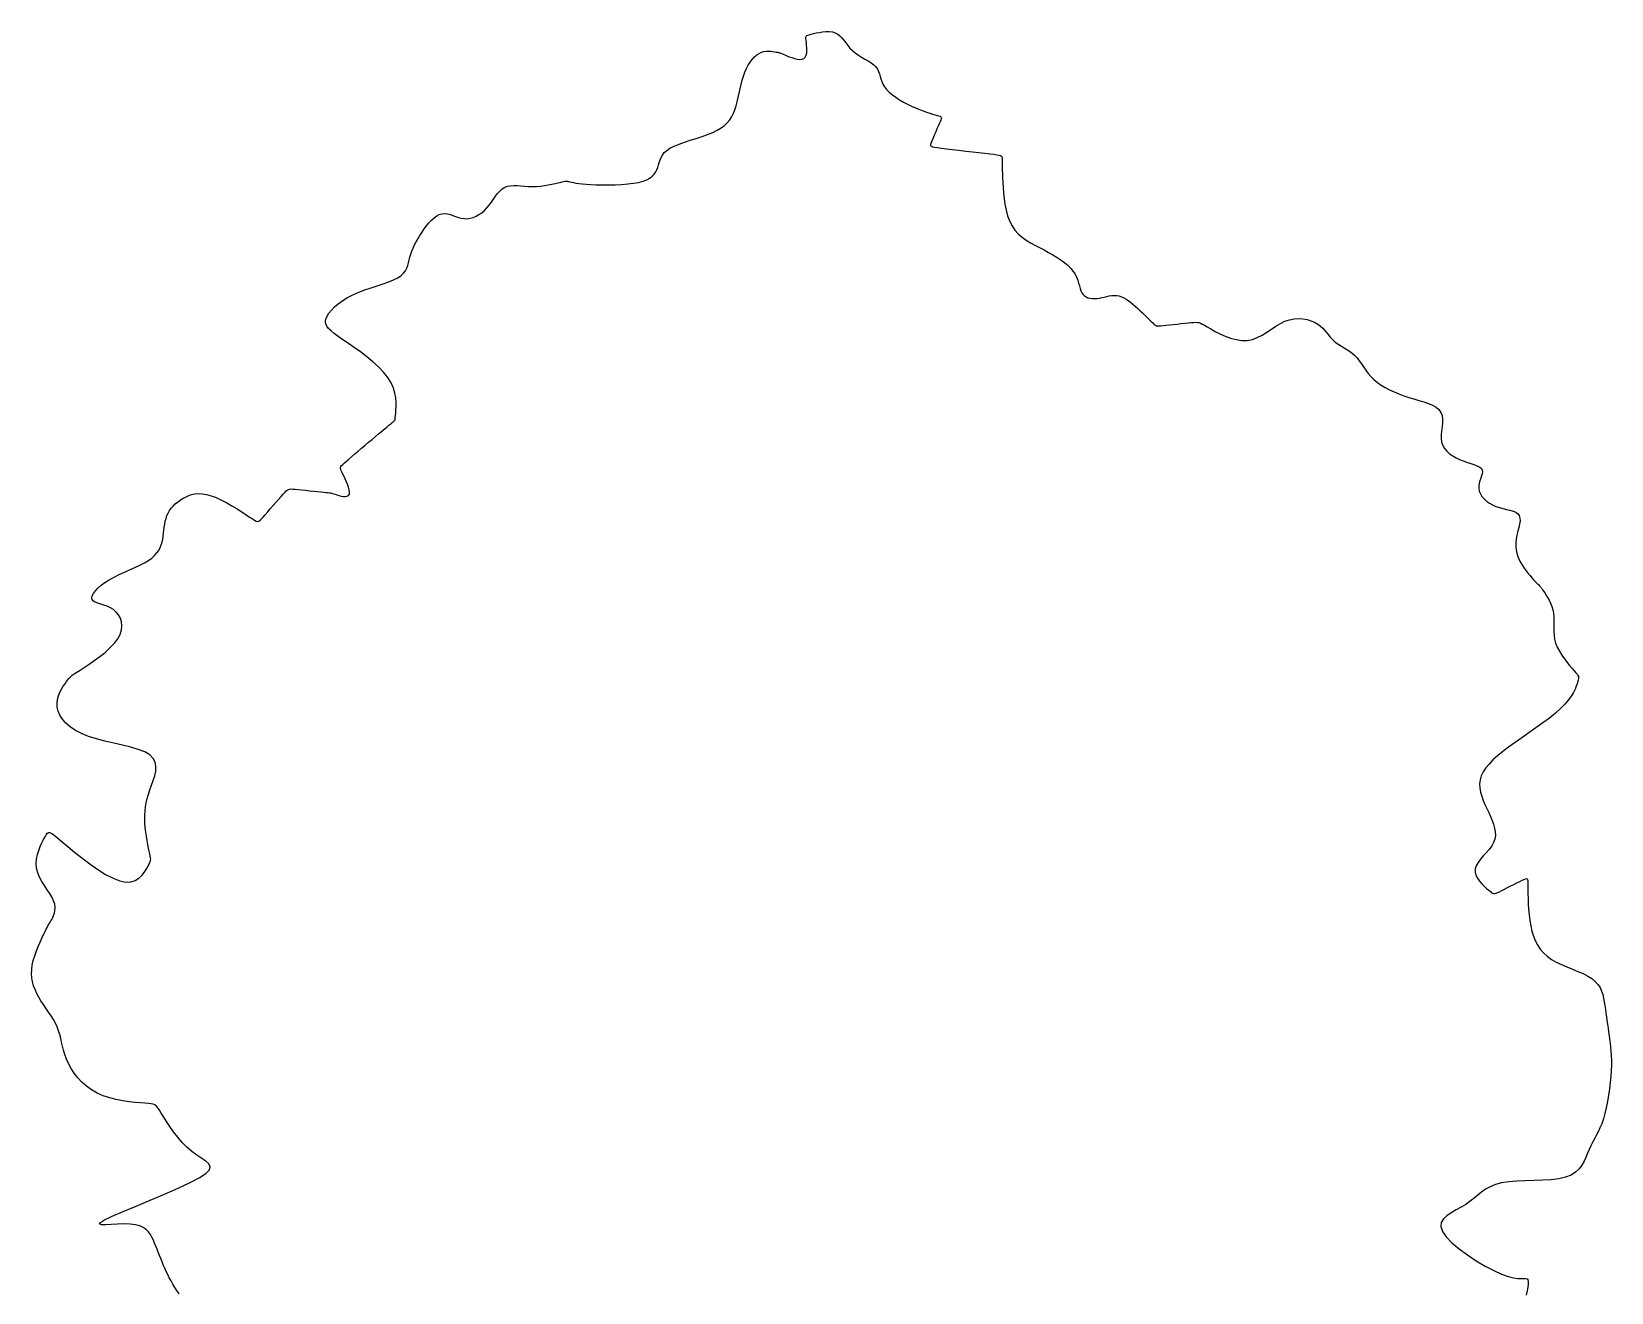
# Model space of a CAD drawing. Header units: millimetres. Extents: x 87938 to 265635, y 330093 to 434310.
# Drawn here: x 129743 to 134741, y 418078 to 422066 of the extents above; entities that cross this region are included whole.
import ezdxf

# ---------------------------------------------------------------- set-up
doc = ezdxf.new("R2010")
doc.units = ezdxf.units.MM

# ---------------------------------------------------------------- blocks, each defined once
blk = doc.blocks.new('A$C1E8B31EC')
for p, q in [((2448.9, 7958.9), (2449.2, 7961.9)), ((2449.2, 7955), (2448.9, 7958.9)), ((2449.2, 7961.9), (2450.2, 7964.1)), ((2449.9, 7949.7), (2449.2, 7955)), ((2450.8, 7943.2), (2449.9, 7949.7)), ((2450.2, 7964.1), (2452.2, 7965.8)), ((2452.2, 7965.8), (2455.3, 7967.2)), ((2455.3, 7967.2), (2459.7, 7968.5)), ((2459.7, 7968.5), (2465.7, 7970)), ((2465.7, 7970), (2473.2, 7971.9)), ((2473.2, 7971.9), (2482.1, 7973.9)), ((2482.1, 7973.9), (2491.9, 7975.8)), ((2491.9, 7975.8), (2502.3, 7977.3)), ((2502.3, 7977.3), (2512.9, 7978.2)), ((2512.9, 7978.2), (2523.4, 7978.3)), ((2523.4, 7978.3), (2533.3, 7977.1)), ((2533.3, 7977.1), (2542.3, 7974.5)), ((2542.3, 7974.5), (2550.2, 7970.3)), ((2550.2, 7970.3), (2557.1, 7964.8)), ((2557.1, 7964.8), (2563.4, 7958.1)), ((2563.4, 7958.1), (2569.4, 7950.6)), ((2569.4, 7950.6), (2575.3, 7942.6)), ((2279.5, 7890.4), (2286.4, 7897.9)), ((2286.4, 7897.9), (2293.7, 7904.3)), ((2293.7, 7904.3), (2301.2, 7909.2)), ((2301.2, 7909.2), (2308.8, 7912.7)), ((2308.8, 7912.7), (2316.6, 7915)), ((2316.6, 7915), (2324.2, 7916.2)), ((2324.2, 7916.2), (2331.6, 7916.5)), ((2331.6, 7916.5), (2338.5, 7916.2)), ((2338.5, 7916.2), (2344.9, 7915.5)), ((2344.9, 7915.5), (2350.5, 7914.6)), ((2350.5, 7914.6), (2355.3, 7913.7)), ((2355.3, 7913.7), (2359, 7913)), ((2359, 7913), (2362, 7912.3)), ((2362, 7912.3), (2364.6, 7911.7)), ((2364.6, 7911.7), (2367.1, 7910.9)), ((2367.1, 7910.9), (2369.8, 7909.9)), ((2369.8, 7909.9), (2373, 7908.6)), ((2373, 7908.6), (2377.1, 7906.9)), ((2377.1, 7906.9), (2382.3, 7904.7)), ((2382.3, 7904.7), (2388.9, 7901.9)), ((2388.9, 7901.9), (2396.6, 7898.8)), ((2396.6, 7898.8), (2404.9, 7895.8)), ((2404.9, 7895.8), (2413.6, 7893.2)), ((2443.2, 7893.4), (2447.4, 7897.8)), ((2447.4, 7897.8), (2450.2, 7903.8)), ((2450.2, 7903.8), (2451.8, 7911.1)), ((2451.7, 7935.6), (2450.8, 7943.2)), ((2452.3, 7927.4), (2451.7, 7935.6)), ((2451.8, 7911.1), (2452.4, 7919.1)), ((2452.4, 7919.1), (2452.3, 7927.4)), ((2575.3, 7942.6), (2581.6, 7934.3)), ((2581.6, 7934.3), (2588.5, 7926.1)), ((2588.5, 7926.1), (2596.4, 7918.2)), ((2596.4, 7918.2), (2605.4, 7910.9)), ((2605.4, 7910.9), (2615.3, 7904.1)), ((2615.3, 7904.1), (2625.7, 7897.7)), ((2625.7, 7897.7), (2636.1, 7891.5)), ((2251.6, 7837.1), (2256.1, 7849.5)), ((2256.1, 7849.5), (2261.2, 7861.1)), ((2261.2, 7861.1), (2266.9, 7871.8)), ((2266.9, 7871.8), (2273, 7881.6)), ((2273, 7881.6), (2279.5, 7890.4)), ((2413.6, 7893.2), (2422.1, 7891.3)), ((2422.1, 7891.3), (2430.2, 7890.4)), ((2430.2, 7890.4), (2437.3, 7891.1)), ((2437.3, 7891.1), (2443.2, 7893.4)), ((2636.1, 7891.5), (2646.3, 7885.4)), ((2646.3, 7885.4), (2655.7, 7879.3)), ((2655.7, 7879.3), (2664, 7873)), ((2664, 7873), (2670.8, 7866.4)), ((2670.8, 7866.4), (2675.8, 7859.5)), ((2675.8, 7859.5), (2679.5, 7852.1)), ((2679.5, 7852.1), (2682.1, 7844.5)), ((2238.1, 7783.4), (2241, 7797.1)), ((2241, 7797.1), (2244.2, 7810.8)), ((2244.2, 7810.8), (2247.6, 7824.2)), ((2247.6, 7824.2), (2251.6, 7837.1)), ((2682.1, 7844.5), (2684.3, 7836.6)), ((2684.3, 7836.6), (2686.5, 7828.4)), ((2686.5, 7828.4), (2689.2, 7820.2)), ((2689.2, 7820.2), (2692.8, 7811.8)), ((2692.8, 7811.8), (2697.8, 7803.3)), ((2697.8, 7803.3), (2704.7, 7794.9)), ((2228.5, 7743.5), (2231.9, 7756.4)), ((2231.9, 7756.4), (2235.1, 7769.7)), ((2235.1, 7769.7), (2238.1, 7783.4)), ((2704.7, 7794.9), (2713.1, 7786.6)), ((2713.1, 7786.6), (2723, 7778.4)), ((2723, 7778.4), (2733.9, 7770.4)), ((2733.9, 7770.4), (2745.7, 7762.8)), ((2745.7, 7762.8), (2758.1, 7755.5)), ((2758.1, 7755.5), (2770.7, 7748.7)), ((2770.7, 7748.7), (2783.5, 7742.5)), ((2200.6, 7690.2), (2208.2, 7699.4)), ((2208.2, 7699.4), (2214.6, 7709.2)), ((2214.6, 7709.2), (2220, 7719.9)), ((2220, 7719.9), (2224.5, 7731.3)), ((2224.5, 7731.3), (2228.5, 7743.5)), ((2783.5, 7742.5), (2796, 7736.9)), ((2796, 7736.9), (2808.2, 7731.9)), ((2808.2, 7731.9), (2819.9, 7727.5)), ((2819.9, 7727.5), (2830.8, 7723.7)), ((2830.8, 7723.7), (2840.9, 7720.3)), ((2840.9, 7720.3), (2850, 7717.5)), ((2850, 7717.5), (2858, 7715.2)), ((2858, 7715.2), (2864.6, 7713.3)), ((2864.6, 7713.3), (2869.8, 7711.7)), ((2869.8, 7711.7), (2873.6, 7710.4)), ((2873.6, 7710.4), (2876.2, 7709)), ((2875.8, 7698.2), (2873.6, 7693)), ((2877.3, 7702.2), (2875.8, 7698.2)), ((2876.2, 7709), (2877.6, 7707.3)), ((2877.9, 7705.1), (2877.3, 7702.2)), ((2877.6, 7707.3), (2877.9, 7705.1)), ((2102.4, 7640.4), (2120.8, 7646.4)), ((2120.8, 7646.4), (2138.5, 7652.6)), ((2138.5, 7652.6), (2154.7, 7659.2)), ((2154.7, 7659.2), (2168.8, 7666.2)), ((2168.8, 7666.2), (2181.1, 7673.6)), ((2181.1, 7673.6), (2191.6, 7681.6)), ((2191.6, 7681.6), (2200.6, 7690.2)), ((2856.3, 7652.6), (2852.7, 7644.2)), ((2860.1, 7661.4), (2856.3, 7652.6)), ((2863.9, 7670.3), (2860.1, 7661.4)), ((2867.5, 7678.7), (2863.9, 7670.3)), ((2870.8, 7686.4), (2867.5, 7678.7)), ((2873.6, 7693), (2870.8, 7686.4)), ((2001.1, 7595.4), (2009, 7602.7)), ((2009, 7602.7), (2019.4, 7609.6)), ((2019.4, 7609.6), (2032.6, 7616.2)), ((2032.6, 7616.2), (2048.2, 7622.5)), ((2048.2, 7622.5), (2065.4, 7628.5)), ((2065.4, 7628.5), (2083.7, 7634.4)), ((2083.7, 7634.4), (2102.4, 7640.4)), ((2844.4, 7624.7), (2843.3, 7620.7)), ((2843.3, 7620.7), (2843.5, 7617.8)), ((2843.5, 7617.8), (2845.5, 7615.6)), ((2846.6, 7629.9), (2844.4, 7624.7)), ((2845.5, 7615.6), (2849.5, 7613.9)), ((2849.4, 7636.5), (2846.6, 7629.9)), ((2852.7, 7644.2), (2849.4, 7636.5)), ((2849.5, 7613.9), (2856.1, 7612.5)), ((2856.1, 7612.5), (2865.5, 7611.2)), ((2865.5, 7611.2), (2878.1, 7609.6)), ((2878.1, 7609.6), (2894.2, 7607.8)), ((2894.2, 7607.8), (2912.9, 7605.6)), ((2912.9, 7605.6), (2933.4, 7603.2)), ((2933.4, 7603.2), (2954.8, 7600.6)), ((2954.8, 7600.6), (2976.2, 7598.1)), ((2976.2, 7598.1), (2996.7, 7595.7)), ((1978.2, 7541.3), (1981.1, 7548.8)), ((1981.1, 7548.8), (1983.4, 7556.5)), ((1983.4, 7556.5), (1985.5, 7564.4)), ((1985.5, 7564.4), (1987.9, 7572.2)), ((1987.9, 7572.2), (1991, 7580.1)), ((1991, 7580.1), (1995.2, 7587.8)), ((1995.2, 7587.8), (2001.1, 7595.4)), ((2996.7, 7595.7), (3015.4, 7593.5)), ((3015.4, 7593.5), (3031.4, 7591.6)), ((3031.4, 7591.6), (3044.1, 7590.1)), ((3044.1, 7590.1), (3053.6, 7588.8)), ((3053.6, 7588.8), (3060.4, 7587.6)), ((3060.4, 7587.6), (3064.9, 7586.3)), ((3064.9, 7586.3), (3067.7, 7584.6)), ((3067.7, 7584.6), (3069.1, 7582.4)), ((3069.1, 7582.4), (3069.7, 7579.6)), ((3069.7, 7579.6), (3069.7, 7575.9)), ((3069.7, 7575.9), (3069.7, 7571.1)), ((3069.7, 7571.1), (3069.8, 7565.2)), ((3069.8, 7565.2), (3069.8, 7558.1)), ((3069.8, 7558.1), (3070, 7549.7)), ((3070, 7549.7), (3070.3, 7539.9)), ((1645.5, 7495.3), (1655.7, 7497.5)), ((1655.7, 7497.5), (1664.8, 7499.7)), ((1664.8, 7499.7), (1672.3, 7501.5)), ((1672.3, 7501.5), (1678.3, 7503)), ((1678.3, 7503), (1682.9, 7504.1)), ((1682.9, 7504.1), (1686.4, 7504.8)), ((1686.4, 7504.8), (1689.2, 7505.2)), ((1689.2, 7505.2), (1691.6, 7505.3)), ((1691.6, 7505.3), (1693.9, 7505)), ((1693.9, 7505), (1696.4, 7504.5)), ((1696.4, 7504.5), (1699.4, 7503.8)), ((1699.4, 7503.8), (1703.2, 7502.8)), ((1703.2, 7502.8), (1708.1, 7501.7)), ((1708.1, 7501.7), (1714.2, 7500.5)), ((1714.2, 7500.5), (1721.6, 7499.3)), ((1721.6, 7499.3), (1730.7, 7498)), ((1730.7, 7498), (1741.5, 7496.8)), ((1741.5, 7496.8), (1754.3, 7495.7)), ((1865.9, 7494.8), (1885.6, 7496.4)), ((1885.6, 7496.4), (1903.9, 7498.6)), ((1903.9, 7498.6), (1920.3, 7501.5)), ((1920.3, 7501.5), (1934.2, 7505.3)), ((1934.2, 7505.3), (1945.9, 7509.9)), ((1945.9, 7509.9), (1955.6, 7515.1)), ((1955.6, 7515.1), (1963.4, 7521)), ((1963.4, 7521), (1969.6, 7527.3)), ((1969.6, 7527.3), (1974.5, 7534.2)), ((1974.5, 7534.2), (1978.2, 7541.3)), ((3070.3, 7539.9), (3070.7, 7528.7)), ((3070.7, 7528.7), (3071.2, 7515.9)), ((3071.2, 7515.9), (3072, 7501.5)), ((3072, 7501.5), (3073, 7485.6)), ((1454.4, 7438.6), (1461, 7448)), ((1461, 7448), (1467.5, 7457.3)), ((1467.5, 7457.3), (1474.1, 7466.1)), ((1474.1, 7466.1), (1481.1, 7474)), ((1481.1, 7474), (1488.5, 7480.7)), ((1488.5, 7480.7), (1496.5, 7485.8)), ((1496.5, 7485.8), (1505.4, 7489.1)), ((1505.4, 7489.1), (1515, 7490.9)), ((1515, 7490.9), (1525.3, 7491.4)), ((1525.3, 7491.4), (1536.3, 7491.1)), ((1536.3, 7491.1), (1547.7, 7490.3)), ((1547.7, 7490.3), (1559.6, 7489.3)), ((1559.6, 7489.3), (1571.9, 7488.4)), ((1571.9, 7488.4), (1584.4, 7488)), ((1584.4, 7488), (1597.2, 7488.4)), ((1597.2, 7488.4), (1609.9, 7489.5)), ((1609.9, 7489.5), (1622.3, 7491.1)), ((1622.3, 7491.1), (1634.3, 7493.1)), ((1634.3, 7493.1), (1645.5, 7495.3)), ((1754.3, 7495.7), (1769.2, 7494.8)), ((1769.2, 7494.8), (1786.4, 7494)), ((1786.4, 7494), (1805.2, 7493.6)), ((1805.2, 7493.6), (1825.1, 7493.5)), ((1825.1, 7493.5), (1845.6, 7493.9)), ((1845.6, 7493.9), (1865.9, 7494.8)), ((3073, 7485.6), (3074.3, 7468.3)), ((3074.3, 7468.3), (3076.3, 7450.3)), ((3076.3, 7450.3), (3079, 7432)), ((1281.4, 7395.2), (1289.7, 7399.7)), ((1289.7, 7399.7), (1298.2, 7402.4)), ((1298.2, 7402.4), (1306.6, 7403.1)), ((1306.6, 7403.1), (1315.1, 7402.2)), ((1315.1, 7402.2), (1323.7, 7400)), ((1323.7, 7400), (1332.3, 7397.1)), ((1332.3, 7397.1), (1341, 7393.8)), ((1405.8, 7394.3), (1415, 7399.3)), ((1415, 7399.3), (1423.8, 7405.4)), ((1423.8, 7405.4), (1432.3, 7412.4)), ((1432.3, 7412.4), (1440.2, 7420.4)), ((1440.2, 7420.4), (1447.5, 7429.3)), ((1447.5, 7429.3), (1454.4, 7438.6)), ((3079, 7432), (3082.7, 7413.7)), ((3082.7, 7413.7), (3087.5, 7396.1)), ((3087.5, 7396.1), (3093.6, 7379.4)), ((1235.1, 7343.9), (1242, 7354)), ((1242, 7354), (1249.4, 7363.8)), ((1249.4, 7363.8), (1257, 7373.1)), ((1257, 7373.1), (1264.9, 7381.6)), ((1264.9, 7381.6), (1273.1, 7389)), ((1273.1, 7389), (1281.4, 7395.2)), ((1341, 7393.8), (1349.9, 7390.7)), ((1349.9, 7390.7), (1358.9, 7388.2)), ((1358.9, 7388.2), (1368.1, 7386.7)), ((1368.1, 7386.7), (1377.4, 7386.5)), ((1377.4, 7386.5), (1386.9, 7387.8)), ((1386.9, 7387.8), (1396.4, 7390.4)), ((1396.4, 7390.4), (1405.8, 7394.3)), ((3093.6, 7379.4), (3101.3, 7364.1)), ((3101.3, 7364.1), (3110.5, 7350.7)), ((3110.5, 7350.7), (3121.2, 7338.9)), ((1207.1, 7293.7), (1211.7, 7303.6)), ((1211.7, 7303.6), (1216.8, 7313.6)), ((1216.8, 7313.6), (1222.4, 7323.6)), ((1222.4, 7323.6), (1228.5, 7333.7)), ((1228.5, 7333.7), (1235.1, 7343.9)), ((3121.2, 7338.9), (3133.2, 7328.4)), ((3133.2, 7328.4), (3146.1, 7319.1)), ((3146.1, 7319.1), (3159.7, 7310.6)), ((3159.7, 7310.6), (3173.9, 7302.7)), ((3173.9, 7302.7), (3188.3, 7295.1)), ((1190, 7238.2), (1192.4, 7246.9)), ((1192.4, 7246.9), (1194.5, 7255.9)), ((1194.5, 7255.9), (1196.8, 7265)), ((1196.8, 7265), (1199.6, 7274.4)), ((1199.6, 7274.4), (1203.1, 7284)), ((1203.1, 7284), (1207.1, 7293.7)), ((3188.3, 7295.1), (3202.7, 7287.6)), ((3202.7, 7287.6), (3216.9, 7279.9)), ((3216.9, 7279.9), (3230.8, 7271.9)), ((3230.8, 7271.9), (3244, 7263.8)), ((3244, 7263.8), (3256.5, 7255.5)), ((3256.5, 7255.5), (3268.1, 7246.9)), ((3268.1, 7246.9), (3278.5, 7238.1)), ((1145.2, 7193.1), (1158.5, 7199.7)), ((1158.5, 7199.7), (1168.9, 7206.7)), ((1168.9, 7206.7), (1176.8, 7214)), ((1176.8, 7214), (1182.7, 7221.8)), ((1182.7, 7221.8), (1186.9, 7229.8)), ((1186.9, 7229.8), (1190, 7238.2)), ((3278.5, 7238.1), (3287.5, 7229.2)), ((3287.5, 7229.2), (3295.1, 7220)), ((3295.1, 7220), (3301.1, 7210.6)), ((3301.1, 7210.6), (3305.7, 7201.2)), ((3305.7, 7201.2), (3309.2, 7191.9)), ((1016.5, 7145.7), (1034.9, 7153.7)), ((1034.9, 7153.7), (1054.2, 7161.1)), ((1054.2, 7161.1), (1073.9, 7167.9)), ((1073.9, 7167.9), (1093.4, 7174.4)), ((1093.4, 7174.4), (1112.1, 7180.6)), ((1112.1, 7180.6), (1129.6, 7186.8)), ((1129.6, 7186.8), (1145.2, 7193.1)), ((3309.2, 7191.9), (3312, 7182.8)), ((3312, 7182.8), (3314.4, 7174.2)), ((3314.4, 7174.2), (3316.7, 7166.1)), ((3316.7, 7166.1), (3319.1, 7158.8)), ((3319.1, 7158.8), (3322.2, 7152.4)), ((3322.2, 7152.4), (3325.9, 7147)), ((3325.9, 7147), (3330.5, 7142.6)), ((940.4, 7087.4), (948.4, 7097.3)), ((948.4, 7097.3), (958.4, 7107.4)), ((958.4, 7107.4), (970.3, 7117.5)), ((970.3, 7117.5), (984.1, 7127.4)), ((984.1, 7127.4), (999.5, 7136.8)), ((999.5, 7136.8), (1016.5, 7145.7)), ((3330.5, 7142.6), (3335.7, 7139.2)), ((3335.7, 7139.2), (3341.6, 7136.7)), ((3341.6, 7136.7), (3348, 7135)), ((3348, 7135), (3354.8, 7134)), ((3354.8, 7134), (3362, 7133.9)), ((3362, 7133.9), (3369.5, 7134.4)), ((3369.5, 7134.4), (3377.2, 7135.5)), ((3377.2, 7135.5), (3385.1, 7137.1)), ((3385.1, 7137.1), (3393, 7138.8)), ((3393, 7138.8), (3401, 7140.6)), ((3401, 7140.6), (3409.1, 7142.1)), ((3409.1, 7142.1), (3417, 7143.3)), ((3417, 7143.3), (3424.9, 7143.8)), ((3424.9, 7143.8), (3432.6, 7143.4)), ((3432.6, 7143.4), (3440.1, 7142.1)), ((3440.1, 7142.1), (3447.5, 7139.7)), ((3447.5, 7139.7), (3454.7, 7136.5)), ((3454.7, 7136.5), (3461.9, 7132.4)), ((3461.9, 7132.4), (3469.1, 7127.6)), ((3469.1, 7127.6), (3476.3, 7122.2)), ((3476.3, 7122.2), (3483.7, 7116.2)), ((3483.7, 7116.2), (3491.2, 7109.6)), ((3491.2, 7109.6), (3498.9, 7102.7)), ((3498.9, 7102.7), (3506.6, 7095.5)), ((929.4, 7061), (930.8, 7069.1)), ((930.4, 7053.5), (929.4, 7061)), ((933.7, 7046.2), (930.4, 7053.5)), ((930.8, 7069.1), (934.5, 7077.9)), ((939.3, 7039), (933.7, 7046.2)), ((934.5, 7077.9), (940.4, 7087.4)), ((3506.6, 7095.5), (3514.3, 7088.3)), ((3514.3, 7088.3), (3521.6, 7081.2)), ((3521.6, 7081.2), (3528.6, 7074.4)), ((3528.6, 7074.4), (3534.9, 7068.1)), ((3534.9, 7068.1), (3540.6, 7062.5)), ((3540.6, 7062.5), (3545.3, 7057.8)), ((3545.3, 7057.8), (3549.1, 7054.1)), ((3549.1, 7054.1), (3552.2, 7051.3)), ((3552.2, 7051.3), (3555, 7049.4)), ((3555, 7049.4), (3558, 7048.2)), ((3558, 7048.2), (3561.5, 7047.7)), ((3561.5, 7047.7), (3565.9, 7047.7)), ((3565.9, 7047.7), (3571.6, 7048.1)), ((3571.6, 7048.1), (3579.1, 7048.8)), ((3579.1, 7048.8), (3588.5, 7049.8)), ((3588.5, 7049.8), (3599.5, 7050.9)), ((3599.5, 7050.9), (3611.6, 7052.1)), ((3611.6, 7052.1), (3624.2, 7053.3)), ((3624.2, 7053.3), (3636.8, 7054.6)), ((3636.8, 7054.6), (3648.8, 7055.8)), ((3648.8, 7055.8), (3659.8, 7056.9)), ((3659.8, 7056.9), (3669.3, 7057.8)), ((3669.3, 7057.8), (3676.7, 7058.5)), ((3676.7, 7058.5), (3682.7, 7058.9)), ((3682.7, 7058.9), (3687.7, 7058.7)), ((3687.7, 7058.7), (3692.4, 7057.8)), ((3692.4, 7057.8), (3697.2, 7056.1)), ((3697.2, 7056.1), (3702.8, 7053.4)), ((3702.8, 7053.4), (3709.9, 7049.5)), ((3709.9, 7049.5), (3718.8, 7044.3)), ((3921.8, 7037.3), (3936, 7046.8)), ((3936, 7046.8), (3950.2, 7055.4)), ((3950.2, 7055.4), (3964.5, 7062.3)), ((3964.5, 7062.3), (3978.9, 7067.1)), ((3978.9, 7067.1), (3993.4, 7069.8)), ((3993.4, 7069.8), (4007.6, 7070.6)), ((4007.6, 7070.6), (4021.4, 7069.6)), ((4021.4, 7069.6), (4034.6, 7067.3)), ((4034.6, 7067.3), (4046.9, 7063.6)), ((4046.9, 7063.6), (4058.2, 7058.9)), ((4058.2, 7058.9), (4068.2, 7053.3)), ((4068.2, 7053.3), (4076.8, 7047.1)), ((4076.8, 7047.1), (4084.2, 7040.4)), ((947.2, 7031.4), (939.3, 7039)), ((957.4, 7023.2), (947.2, 7031.4)), ((970, 7014.1), (957.4, 7023.2)), ((984.9, 7003.8), (970, 7014.1)), ((1002, 6992.1), (984.9, 7003.8)), ((3718.8, 7044.3), (3730.2, 7037.8)), ((3730.2, 7037.8), (3743.6, 7030.3)), ((3743.6, 7030.3), (3758.8, 7022.7)), ((3758.8, 7022.7), (3775.2, 7015.3)), ((3775.2, 7015.3), (3792.4, 7008.9)), ((3792.4, 7008.9), (3810.1, 7004.1)), ((3810.1, 7004.1), (3827.8, 7001.4)), ((3827.8, 7001.4), (3845.1, 7001.5)), ((3845.1, 7001.5), (3861.6, 7004.8)), ((3861.6, 7004.8), (3877.3, 7010.7)), ((3877.3, 7010.7), (3892.6, 7018.6)), ((3892.6, 7018.6), (3907.3, 7027.7)), ((3907.3, 7027.7), (3921.8, 7037.3)), ((4084.2, 7040.4), (4090.7, 7033.4)), ((4090.7, 7033.4), (4096.6, 7026.3)), ((4096.6, 7026.3), (4102.2, 7019.1)), ((4102.2, 7019.1), (4107.8, 7012.1)), ((4107.8, 7012.1), (4113.6, 7005.5)), ((4113.6, 7005.5), (4120, 6999.3)), ((4120, 6999.3), (4127.2, 6993.6)), ((1020.7, 6979.1), (1002, 6992.1)), ((1040.3, 6965), (1020.7, 6979.1)), ((1060.1, 6950), (1040.3, 6965)), ((1079.4, 6934.2), (1060.1, 6950)), ((4127.2, 6993.6), (4135, 6988.4)), ((4135, 6988.4), (4143.3, 6983.4)), ((4143.3, 6983.4), (4151.9, 6978.4)), ((4151.9, 6978.4), (4160.5, 6973.2)), ((4160.5, 6973.2), (4169.2, 6967.6)), ((4169.2, 6967.6), (4177.5, 6961.3)), ((4177.5, 6961.3), (4185.4, 6954.2)), ((4185.4, 6954.2), (4192.7, 6946.1)), ((1097.4, 6917.9), (1079.4, 6934.2)), ((1113.5, 6901.3), (1097.4, 6917.9)), ((1126.9, 6884.4), (1113.5, 6901.3)), ((4192.7, 6946.1), (4199.6, 6937.2)), ((4199.6, 6937.2), (4206.4, 6927.6)), ((4206.4, 6927.6), (4213.3, 6917.6)), ((4213.3, 6917.6), (4220.4, 6907.4)), ((4220.4, 6907.4), (4228.2, 6897.2)), ((4228.2, 6897.2), (4236.7, 6887.2)), ((1137.1, 6867.5), (1126.9, 6884.4)), ((1144.4, 6851), (1137.1, 6867.5)), ((1149.2, 6834.9), (1144.4, 6851)), ((4236.7, 6887.2), (4246.2, 6877.6)), ((4246.2, 6877.6), (4257, 6868.7)), ((4257, 6868.7), (4268.9, 6860.3)), ((4268.9, 6860.3), (4281.8, 6852.5)), ((4281.8, 6852.5), (4295.5, 6845.3)), ((1152, 6819.6), (1149.2, 6834.9)), ((1153.2, 6805.4), (1152, 6819.6)), ((1153.2, 6792.5), (1153.2, 6805.4)), ((4295.5, 6845.3), (4310, 6838.5)), ((4310, 6838.5), (4325.2, 6832.3)), ((4325.2, 6832.3), (4340.7, 6826.6)), ((4340.7, 6826.6), (4356.7, 6821.3)), ((4356.7, 6821.3), (4372.8, 6816.4)), ((4372.8, 6816.4), (4388.7, 6811.7)), ((4388.7, 6811.7), (4404, 6807)), ((4404, 6807), (4418.4, 6801.9)), ((4418.4, 6801.9), (4431.4, 6796.3)), ((1143.7, 6744.5), (1146.1, 6746.5)), ((1146.1, 6746.5), (1147.7, 6747.8)), ((1147.7, 6747.8), (1148.7, 6748.7)), ((1148.7, 6748.7), (1149.2, 6749.1)), ((1149.2, 6749.1), (1149.4, 6749.2)), ((1149.4, 6749.3), (1149.5, 6749.6)), ((1149.4, 6749.2), (1149.4, 6749.3)), ((1149.4, 6749.3), (1149.4, 6749.3)), ((1149.5, 6749.6), (1149.6, 6750.4)), ((1149.6, 6750.4), (1149.7, 6752.1)), ((1149.7, 6752.1), (1150, 6754.7)), ((1150, 6754.7), (1150.4, 6758.8)), ((1150.4, 6758.8), (1150.9, 6764.3)), ((1150.9, 6764.3), (1151.7, 6771.8)), ((1151.7, 6771.8), (1152.6, 6781.2)), ((1152.6, 6781.2), (1153.2, 6792.5)), ((4431.4, 6796.3), (4442.6, 6790)), ((4442.6, 6790), (4451.6, 6782.6)), ((4451.6, 6782.6), (4458.1, 6774)), ((4458.1, 6774), (4461.8, 6764)), ((4461.8, 6764), (4463.2, 6752.9)), ((4463.2, 6752.9), (4463, 6740.9)), ((1076.9, 6688.6), (1087.4, 6697.4)), ((1087.4, 6697.4), (1097.5, 6705.9)), ((1097.5, 6705.9), (1106.9, 6713.8)), ((1106.9, 6713.8), (1115.6, 6721)), ((1115.6, 6721), (1123.4, 6727.6)), ((1123.4, 6727.6), (1130.2, 6733.3)), ((1130.2, 6733.3), (1135.9, 6738)), ((1135.9, 6738), (1140.4, 6741.7)), ((1140.4, 6741.7), (1143.7, 6744.5)), ((4459.1, 6703.1), (4458.9, 6690.9)), ((4460.2, 6715.7), (4459.1, 6703.1)), ((4461.8, 6728.4), (4460.2, 6715.7)), ((4463, 6740.9), (4461.8, 6728.4)), ((1022.7, 6642.5), (1033.1, 6651.4)), ((1033.1, 6651.4), (1043.9, 6660.7)), ((1043.9, 6660.7), (1055, 6670.1)), ((1055, 6670.1), (1066, 6679.4)), ((1066, 6679.4), (1076.9, 6688.6)), ((4458.9, 6690.9), (4460.4, 6679.4)), ((4460.4, 6679.4), (4464, 6669)), ((4464, 6669), (4469.7, 6659.5)), ((4469.7, 6659.5), (4477, 6651)), ((4477, 6651), (4485.7, 6643.4)), ((976.7, 6600), (978, 6602.9)), ((976.7, 6596.9), (976.7, 6600)), ((977.7, 6593.2), (976.7, 6596.9)), ((978, 6602.9), (980.4, 6606)), ((980.4, 6606), (984.2, 6609.6)), ((984.2, 6609.6), (989.4, 6614.1)), ((989.4, 6614.1), (996, 6619.8)), ((996, 6619.8), (1003.9, 6626.5)), ((1003.9, 6626.5), (1012.9, 6634.2)), ((1012.9, 6634.2), (1022.7, 6642.5)), ((4485.7, 6643.4), (4495.5, 6636.6)), ((4495.5, 6636.6), (4506, 6630.7)), ((4506, 6630.7), (4516.9, 6625.4)), ((4516.9, 6625.4), (4528, 6620.9)), ((4528, 6620.9), (4538.8, 6616.9)), ((4538.8, 6616.9), (4549.2, 6613.4)), ((4549.2, 6613.4), (4558.9, 6610.2)), ((4558.9, 6610.2), (4567.7, 6607.1)), ((4567.7, 6607.1), (4575.3, 6603.8)), ((4575.3, 6603.8), (4581.5, 6600.3)), ((4581.5, 6600.3), (4586.1, 6596.3)), ((979.7, 6588.6), (977.7, 6593.2)), ((982.6, 6582.6), (979.7, 6588.6)), ((986.4, 6575.1), (982.6, 6582.6)), ((990.6, 6566.3), (986.4, 6575.1)), ((994.9, 6556.8), (990.6, 6566.3)), ((999, 6547.1), (994.9, 6556.8)), ((1002.4, 6537.6), (999, 6547.1)), ((4579, 6549.8), (4577.6, 6541.5)), ((4581.3, 6557.9), (4579, 6549.8)), ((4584, 6565.7), (4581.3, 6557.9)), ((4586.6, 6573.1), (4584, 6565.7)), ((4586.1, 6596.3), (4588.8, 6591.6)), ((4588.7, 6579.9), (4586.6, 6573.1)), ((4589.5, 6586.1), (4588.7, 6579.9)), ((4588.8, 6591.6), (4589.5, 6586.1)), ((469.6, 6496.2), (477.8, 6501.5)), ((477.8, 6501.5), (486.5, 6506.3)), ((486.5, 6506.3), (495.7, 6510.5)), ((495.7, 6510.5), (505.5, 6513.8)), ((505.5, 6513.8), (516.1, 6516.1)), ((516.1, 6516.1), (527.5, 6517.2)), ((527.5, 6517.2), (539.9, 6516.7)), ((539.9, 6516.7), (553.3, 6514.5)), ((553.3, 6514.5), (567.9, 6510.5)), ((567.9, 6510.5), (583.7, 6504.5)), ((583.7, 6504.5), (600.3, 6496.8)), ((600.3, 6496.8), (617.1, 6487.9)), ((772.8, 6489), (781.3, 6498.7)), ((781.3, 6498.7), (789, 6507.5)), ((789, 6507.5), (795.6, 6515)), ((795.6, 6515), (800.8, 6521)), ((800.8, 6521), (805.1, 6525.4)), ((805.1, 6525.4), (808.7, 6528.5)), ((808.7, 6528.5), (812.2, 6530.5)), ((812.2, 6530.5), (816, 6531.5)), ((816, 6531.5), (820.6, 6531.8)), ((820.6, 6531.8), (826.4, 6531.5)), ((826.4, 6531.5), (833.9, 6530.8)), ((833.9, 6530.8), (843.3, 6529.8)), ((843.3, 6529.8), (854.3, 6528.7)), ((854.3, 6528.7), (866.4, 6527.5)), ((866.4, 6527.5), (879, 6526.3)), ((879, 6526.3), (891.6, 6525)), ((891.6, 6525), (903.6, 6523.8)), ((903.6, 6523.8), (914.6, 6522.7)), ((914.6, 6522.7), (924, 6521.8)), ((924, 6521.8), (931.5, 6521)), ((931.5, 6521), (937.3, 6520.4)), ((937.3, 6520.4), (941.8, 6519.8)), ((941.8, 6519.8), (945.5, 6519.2)), ((945.5, 6519.2), (948.7, 6518.5)), ((948.7, 6518.5), (951.9, 6517.6)), ((951.9, 6517.6), (955.6, 6516.5)), ((955.6, 6516.5), (960.1, 6515)), ((960.1, 6515), (965.7, 6513.2)), ((965.7, 6513.2), (972.2, 6511.2)), ((972.2, 6511.2), (979.1, 6509.5)), ((979.1, 6509.5), (986, 6508.2)), ((986, 6508.2), (992.5, 6507.9)), ((992.5, 6507.9), (998.1, 6508.7)), ((998.1, 6508.7), (1002.5, 6510.9)), ((1004.8, 6528.7), (1002.4, 6537.6)), ((1002.5, 6510.9), (1005.2, 6515)), ((1005.9, 6521.1), (1004.8, 6528.7)), ((1005.2, 6515), (1005.9, 6521.1)), ((4577.6, 6541.5), (4577.6, 6533)), ((4577.6, 6533), (4579.3, 6524.6)), ((4579.3, 6524.6), (4582.8, 6516.3)), ((4582.8, 6516.3), (4587.9, 6508.3)), ((4587.9, 6508.3), (4594.5, 6500.6)), ((4594.5, 6500.6), (4602.3, 6493.5)), ((425.2, 6438.8), (428.2, 6447.4)), ((428.2, 6447.4), (432, 6455.7)), ((432, 6455.7), (436.6, 6463.5)), ((436.6, 6463.5), (441.9, 6470.9)), ((441.9, 6470.9), (447.9, 6477.8)), ((447.9, 6477.8), (454.6, 6484.4)), ((454.6, 6484.4), (461.8, 6490.5)), ((461.8, 6490.5), (469.6, 6496.2)), ((617.1, 6487.9), (633.9, 6478.4)), ((633.9, 6478.4), (649.9, 6468.7)), ((649.9, 6468.7), (664.9, 6459.2)), ((664.9, 6459.2), (678.3, 6450.5)), ((678.3, 6450.5), (689.6, 6442.9)), ((732.5, 6442.9), (739.1, 6450.5)), ((739.1, 6450.5), (746.8, 6459.3)), ((746.8, 6459.3), (755.2, 6468.9)), ((755.2, 6468.9), (764, 6479)), ((764, 6479), (772.8, 6489)), ((4602.3, 6493.5), (4611.2, 6487.1)), ((4611.2, 6487.1), (4621, 6481.4)), ((4621, 6481.4), (4631.7, 6476.7)), ((4631.7, 6476.7), (4642.9, 6473)), ((4642.9, 6473), (4654.4, 6469.9)), ((4654.4, 6469.9), (4665.7, 6467.3)), ((4665.7, 6467.3), (4676.4, 6464.6)), ((4676.4, 6464.6), (4686.3, 6461.7)), ((4686.3, 6461.7), (4694.7, 6458)), ((4694.7, 6458), (4701.4, 6453.4)), ((4701.4, 6453.4), (4706, 6447.4)), ((4706, 6447.4), (4708.2, 6439.9)), ((417.4, 6392), (418.6, 6401.6)), ((418.6, 6401.6), (419.7, 6411.1)), ((419.7, 6411.1), (421.1, 6420.6)), ((421.1, 6420.6), (422.9, 6429.8)), ((422.9, 6429.8), (425.2, 6438.8)), ((689.6, 6442.9), (698.6, 6437)), ((698.6, 6437), (705.5, 6432.8)), ((705.5, 6432.8), (710.9, 6430.3)), ((710.9, 6430.3), (715.3, 6429.4)), ((715.3, 6429.4), (719.1, 6430.3)), ((719.1, 6430.3), (722.9, 6432.8)), ((722.9, 6432.8), (727.2, 6437)), ((727.2, 6437), (732.5, 6442.9)), ((4701.7, 6398), (4698.7, 6386)), ((4704.6, 6409.7), (4701.7, 6398)), ((4707, 6420.8), (4704.6, 6409.7)), ((4708.4, 6430.9), (4707, 6420.8)), ((4708.2, 6439.9), (4708.4, 6430.9)), ((406.8, 6346.2), (410.2, 6354.9)), ((410.2, 6354.9), (412.7, 6363.9)), ((412.7, 6363.9), (414.7, 6373.1)), ((414.7, 6373.1), (416.2, 6382.5)), ((416.2, 6382.5), (417.4, 6392)), ((4694.8, 6361.8), (4694.6, 6350.2)), ((4694.6, 6350.2), (4695.8, 6339)), ((4696.3, 6373.8), (4694.8, 6361.8)), ((4698.7, 6386), (4696.3, 6373.8)), ((342.3, 6290.7), (356.8, 6298)), ((356.8, 6298), (369.6, 6305.5)), ((369.6, 6305.5), (380.4, 6313.2)), ((380.4, 6313.2), (389.3, 6321.2)), ((389.3, 6321.2), (396.5, 6329.3)), ((396.5, 6329.3), (402.3, 6337.6)), ((402.3, 6337.6), (406.8, 6346.2)), ((4695.8, 6339), (4698.2, 6328.3)), ((4698.2, 6328.3), (4701.5, 6317.9)), ((4701.5, 6317.9), (4705.7, 6308)), ((4705.7, 6308), (4710.6, 6298.5)), ((4710.6, 6298.5), (4716, 6289.4)), ((245.6, 6244.7), (260.7, 6253)), ((260.7, 6253), (276.7, 6260.9)), ((276.7, 6260.9), (293.4, 6268.5)), ((293.4, 6268.5), (310.2, 6276)), ((310.2, 6276), (326.6, 6283.3)), ((326.6, 6283.3), (342.3, 6290.7)), ((4716, 6289.4), (4721.8, 6280.8)), ((4721.8, 6280.8), (4727.8, 6272.5)), ((4727.8, 6272.5), (4733.9, 6264.8)), ((4733.9, 6264.8), (4739.9, 6257.6)), ((4739.9, 6257.6), (4745.8, 6250.9)), ((4745.8, 6250.9), (4751.3, 6244.9)), ((191.8, 6194), (195.6, 6201.6)), ((195.6, 6201.6), (201.7, 6209.8)), ((201.7, 6209.8), (209.9, 6218.4)), ((209.9, 6218.4), (220.1, 6227.3)), ((220.1, 6227.3), (232, 6236.1)), ((232, 6236.1), (245.6, 6244.7)), ((4751.3, 6244.9), (4756.4, 6239.6)), ((4756.4, 6239.6), (4760.8, 6235)), ((4760.8, 6235), (4764.6, 6231.2)), ((4764.6, 6231.2), (4767.6, 6228.2)), ((4767.6, 6228.2), (4770, 6225.8)), ((4770, 6225.8), (4771.9, 6223.7)), ((4771.9, 6223.7), (4773.6, 6221.6)), ((4773.6, 6221.6), (4775.4, 6219.4)), ((4775.4, 6219.4), (4777.3, 6216.6)), ((4777.3, 6216.6), (4779.7, 6213.2)), ((4779.7, 6213.2), (4782.7, 6208.7)), ((4782.7, 6208.7), (4786.4, 6203)), ((4786.4, 6203), (4790.8, 6196.2)), ((190.4, 6187.3), (191.8, 6194)), ((191.5, 6181.7), (190.4, 6187.3)), ((195.4, 6177.2), (191.5, 6181.7)), ((201.5, 6173.6), (195.4, 6177.2)), ((209.4, 6170.5), (201.5, 6173.6)), ((218.6, 6167.6), (209.4, 6170.5)), ((228.7, 6164.5), (218.6, 6167.6)), ((239.1, 6160.8), (228.7, 6164.5)), ((249.4, 6156.1), (239.1, 6160.8)), ((259.2, 6150.1), (249.4, 6156.1)), ((267.9, 6142.6), (259.2, 6150.1)), ((4790.8, 6196.2), (4795.4, 6188.4)), ((4795.4, 6188.4), (4800.1, 6179.7)), ((4800.1, 6179.7), (4804.6, 6170.3)), ((4804.6, 6170.3), (4808.7, 6160.2)), ((4808.7, 6160.2), (4811.9, 6149.7)), ((4811.9, 6149.7), (4814.2, 6138.9)), ((275.2, 6133.5), (267.9, 6142.6)), ((280.9, 6123.1), (275.2, 6133.5)), ((284.5, 6111.6), (280.9, 6123.1)), ((285.8, 6099.1), (284.5, 6111.6)), ((284.5, 6085.8), (285.8, 6099.1)), ((4814.2, 6138.9), (4815.3, 6127.8)), ((4815.4, 6105), (4815.1, 6093.3)), ((4815.3, 6127.8), (4815.6, 6116.5)), ((4815.6, 6116.5), (4815.4, 6105)), ((261.7, 6043.4), (272.7, 6057.8)), ((272.7, 6057.8), (280.2, 6072)), ((280.2, 6072), (284.5, 6085.8)), ((4815.1, 6093.3), (4815.1, 6081.3)), ((4815.1, 6081.3), (4815.8, 6069.2)), ((4815.8, 6069.2), (4817.6, 6056.8)), ((4817.6, 6056.8), (4821, 6044.3)), ((198.4, 5988.8), (215.5, 6001.5)), ((215.5, 6001.5), (232.3, 6014.9)), ((232.3, 6014.9), (248, 6029)), ((248, 6029), (261.7, 6043.4)), ((4821, 6044.3), (4826.1, 6031.5)), ((4826.1, 6031.5), (4832.7, 6018.8)), ((4832.7, 6018.8), (4840.3, 6006.4)), ((4840.3, 6006.4), (4848.6, 5994.4)), ((134.8, 5946.7), (142.8, 5952)), ((142.8, 5952), (153.2, 5958.7)), ((153.2, 5958.7), (166.4, 5967.2)), ((166.4, 5967.2), (181.7, 5977.3)), ((181.7, 5977.3), (198.4, 5988.8)), ((4848.6, 5994.4), (4857.1, 5983.2)), ((4857.1, 5983.2), (4865.3, 5973)), ((4865.3, 5973), (4873, 5964)), ((4873, 5964), (4879.6, 5956.4)), ((4879.6, 5956.4), (4884.8, 5950.4)), ((4884.8, 5950.4), (4888.6, 5945.8)), ((89.8, 5888.9), (95, 5899)), ((95, 5899), (100.4, 5908.1)), ((100.4, 5908.1), (105.7, 5916)), ((105.7, 5916), (110.4, 5922.6)), ((110.4, 5922.6), (114.2, 5927.9)), ((114.2, 5927.9), (117.4, 5932.1)), ((117.4, 5932.1), (120.6, 5935.6)), ((120.6, 5935.6), (124.2, 5939)), ((124.2, 5939), (128.8, 5942.5)), ((128.8, 5942.5), (134.8, 5946.7)), ((4882.4, 5898.7), (4877.3, 5888.3)), ((4886.2, 5908), (4882.4, 5898.7)), ((4888.9, 5916), (4886.2, 5908)), ((4888.6, 5945.8), (4891.3, 5942)), ((4890.8, 5922.6), (4888.9, 5916)), ((4892.3, 5927.9), (4890.8, 5922.6)), ((4891.3, 5942), (4892.8, 5938.7)), ((4893.2, 5932), (4892.3, 5927.9)), ((4892.8, 5938.7), (4893.4, 5935.5)), ((4893.4, 5935.5), (4893.2, 5932)), ((80.6, 5854.1), (82.2, 5866.3)), ((81.1, 5841.6), (80.6, 5854.1)), ((82.2, 5866.3), (85.4, 5877.9)), ((85.4, 5877.9), (89.8, 5888.9)), ((4850.5, 5851.1), (4836.8, 5837.1)), ((4861.7, 5864.4), (4850.5, 5851.1)), ((4870.5, 5876.8), (4861.7, 5864.4)), ((4877.3, 5888.3), (4870.5, 5876.8)), ((84.1, 5828.8), (81.1, 5841.6)), ((89.6, 5816), (84.1, 5828.8)), ((97.8, 5803.4), (89.6, 5816)), ((108.7, 5791.2), (97.8, 5803.4)), ((4801.2, 5807.3), (4780.5, 5791.8)), ((4820.2, 5822.4), (4801.2, 5807.3)), ((4836.8, 5837.1), (4820.2, 5822.4)), ((122.4, 5779.4), (108.7, 5791.2)), ((138.8, 5768.4), (122.4, 5779.4)), ((158.1, 5758.3), (138.8, 5768.4)), ((180.3, 5749.2), (158.1, 5758.3)), ((205.2, 5741.3), (180.3, 5749.2)), ((4736.4, 5760.6), (4714.1, 5745.2)), ((4758.7, 5776.2), (4736.4, 5760.6)), ((4780.5, 5791.8), (4758.7, 5776.2)), ((232.1, 5734.4), (205.2, 5741.3)), ((259.8, 5727.9), (232.1, 5734.4)), ((287.3, 5721.6), (259.8, 5727.9)), ((313.6, 5715.1), (287.3, 5721.6)), ((337.5, 5708), (313.6, 5715.1)), ((358, 5700), (337.5, 5708)), ((374.1, 5690.6), (358, 5700)), ((4653.7, 5701.4), (4637.2, 5687.8)), ((4672.2, 5715.4), (4653.7, 5701.4)), ((4692.5, 5730.1), (4672.2, 5715.4)), ((4714.1, 5745.2), (4692.5, 5730.1)), ((385, 5679.7), (374.1, 5690.6)), ((391.2, 5667.4), (385, 5679.7)), ((393.5, 5653.9), (391.2, 5667.4)), ((392.7, 5639.7), (393.5, 5653.9)), ((4599.9, 5649.4), (4591.7, 5636.9)), ((4610.2, 5661.9), (4599.9, 5649.4)), ((4622.7, 5674.7), (4610.2, 5661.9)), ((4637.2, 5687.8), (4622.7, 5674.7)), ((379.5, 5594.9), (384.9, 5609.9)), ((384.9, 5609.9), (389.6, 5624.9)), ((389.6, 5624.9), (392.7, 5639.7)), ((4582.1, 5611.8), (4580.6, 5599.1)), ((4580.6, 5599.1), (4581.2, 5586.1)), ((4585.8, 5624.4), (4582.1, 5611.8)), ((4591.7, 5636.9), (4585.8, 5624.4)), ((362.6, 5539.5), (365.6, 5552.7)), ((365.6, 5552.7), (369.5, 5566.2)), ((369.5, 5566.2), (374.1, 5580.3)), ((374.1, 5580.3), (379.5, 5594.9)), ((4581.2, 5586.1), (4583.5, 5573.1)), ((4583.5, 5573.1), (4587.1, 5560)), ((4587.1, 5560), (4591.8, 5546.9)), ((357.8, 5487.7), (357.9, 5500.8)), ((357.9, 5500.8), (358.8, 5513.7)), ((358.8, 5513.7), (360.3, 5526.5)), ((360.3, 5526.5), (362.6, 5539.5)), ((4591.8, 5546.9), (4597.3, 5533.9)), ((4597.3, 5533.9), (4603.1, 5521)), ((4603.1, 5521), (4609.1, 5508.2)), ((4609.1, 5508.2), (4614.9, 5495.6)), ((358.3, 5474.4), (357.8, 5487.7)), ((359.5, 5460.7), (358.3, 5474.4)), ((361.1, 5446.9), (359.5, 5460.7)), ((4614.9, 5495.6), (4620.1, 5483.3)), ((4620.1, 5483.3), (4624.6, 5471.2)), ((4624.6, 5471.2), (4628, 5459.2)), ((4628, 5459.2), (4630, 5447.5)), ((4630, 5447.5), (4630.3, 5436)), ((22.5, 5388.8), (27.5, 5401.5)), ((27.5, 5401.5), (32.9, 5413)), ((32.9, 5413), (38.1, 5423.1)), ((38.1, 5423.1), (42.8, 5431.6)), ((42.8, 5431.6), (46.6, 5438.3)), ((46.6, 5438.3), (50, 5442.8)), ((50, 5442.8), (53.6, 5445.1)), ((53.6, 5445.1), (58, 5444.9)), ((58, 5444.9), (63.9, 5442)), ((63.9, 5442), (71.9, 5436.4)), ((71.9, 5436.4), (82.7, 5427.7)), ((82.7, 5427.7), (96.9, 5415.9)), ((96.9, 5415.9), (114.8, 5400.8)), ((114.8, 5400.8), (135.9, 5383.5)), ((363.1, 5433.3), (361.1, 5446.9)), ((365.4, 5420.1), (363.1, 5433.3)), ((367.7, 5407.6), (365.4, 5420.1)), ((370.1, 5396.2), (367.7, 5407.6)), ((4618.7, 5402.7), (4610.7, 5392)), ((4624.9, 5413.6), (4618.7, 5402.7)), ((4628.7, 5424.7), (4624.9, 5413.6)), ((4630.3, 5436), (4628.7, 5424.7)), ((14.5, 5346.9), (15.5, 5361.3)), ((15.5, 5361.3), (18.4, 5375.4)), ((18.4, 5375.4), (22.5, 5388.8)), ((135.9, 5383.5), (159.2, 5365)), ((159.2, 5365), (183.9, 5346.3)), ((372.2, 5386.1), (370.1, 5396.2)), ((371.1, 5343.8), (373.8, 5349.1)), ((374.1, 5377.6), (372.2, 5386.1)), ((373.8, 5349.1), (375.6, 5353.4)), ((375.6, 5370.8), (374.1, 5377.6)), ((376.5, 5365.5), (375.6, 5370.8)), ((375.6, 5353.4), (376.6, 5357.3)), ((376.9, 5361.2), (376.5, 5365.5)), ((376.6, 5357.3), (376.9, 5361.2)), ((4575.4, 5350.6), (4569.5, 5340.4)), ((4583.2, 5360.8), (4575.4, 5350.6)), ((4592.2, 5371.1), (4583.2, 5360.8)), ((4601.6, 5381.5), (4592.2, 5371.1)), ((4610.7, 5392), (4601.6, 5381.5)), ((15.7, 5332.5), (14.5, 5346.9)), ((19.5, 5318.3), (15.7, 5332.5)), ((25.5, 5304.3), (19.5, 5318.3)), ((32.9, 5290.6), (25.5, 5304.3)), ((183.9, 5346.3), (209.2, 5328.6)), ((209.2, 5328.6), (234.1, 5312.9)), ((234.1, 5312.9), (257.8, 5300.4)), ((257.8, 5300.4), (279.4, 5292)), ((328.1, 5294), (339.5, 5301)), ((339.5, 5301), (348.8, 5309.7)), ((348.8, 5309.7), (356.5, 5319.2)), ((356.5, 5319.2), (362.6, 5328.6)), ((362.6, 5328.6), (367.3, 5337)), ((367.3, 5337), (371.1, 5343.8)), ((4566.3, 5330.3), (4566.2, 5320.2)), ((4566.2, 5320.2), (4568.9, 5310.2)), ((4569.5, 5340.4), (4566.3, 5330.3)), ((4568.9, 5310.2), (4573.7, 5300.6)), ((4573.7, 5300.6), (4580.1, 5291.4)), ((4715, 5294.2), (4721, 5297.2)), ((4721, 5297.2), (4725.5, 5299)), ((4725.5, 5299), (4728.7, 5299.6)), ((4728.7, 5299.6), (4730.8, 5298.7)), ((4730.8, 5298.7), (4732.1, 5296.2)), ((41.1, 5277.3), (32.9, 5290.6)), ((49.5, 5264.5), (41.1, 5277.3)), ((57.6, 5252.1), (49.5, 5264.5)), ((64.6, 5240.2), (57.6, 5252.1)), ((279.4, 5292), (298.3, 5288.6)), ((298.3, 5288.6), (314.4, 5289.5)), ((314.4, 5289.5), (328.1, 5294)), ((4580.1, 5291.4), (4587.4, 5282.9)), ((4587.4, 5282.9), (4595.1, 5275.2)), ((4595.1, 5275.2), (4602.6, 5268.4)), ((4602.6, 5268.4), (4609.1, 5262.7)), ((4609.1, 5262.7), (4614.4, 5258.3)), ((4614.4, 5258.3), (4618.5, 5255)), ((4618.5, 5255), (4622, 5253)), ((4622, 5253), (4625.2, 5252)), ((4625.2, 5252), (4628.5, 5252.1)), ((4628.5, 5252.1), (4632.3, 5253.2)), ((4632.3, 5253.2), (4636.9, 5255.3)), ((4636.9, 5255.3), (4642.9, 5258.2)), ((4642.9, 5258.2), (4650.5, 5262)), ((4650.5, 5262), (4659.3, 5266.4)), ((4659.3, 5266.4), (4668.9, 5271.2)), ((4668.9, 5271.2), (4679, 5276.2)), ((4679, 5276.2), (4689.1, 5281.3)), ((4689.1, 5281.3), (4698.7, 5286.1)), ((4698.7, 5286.1), (4707.5, 5290.5)), ((4707.5, 5290.5), (4715, 5294.2)), ((4732.1, 5296.2), (4732.8, 5291.7)), ((4732.8, 5291.7), (4733, 5285.1)), ((4733, 5285.1), (4733.1, 5276.2)), ((4733.1, 5276.2), (4733.1, 5264.9)), ((4733.1, 5264.9), (4733.2, 5251.4)), ((4733.2, 5251.4), (4733.6, 5236.3)), ((69.8, 5228.9), (64.6, 5240.2)), ((73, 5218.3), (69.8, 5228.9)), ((72.1, 5190.6), (73.7, 5199.1)), ((74.1, 5208.3), (73, 5218.3)), ((73.7, 5199.1), (74.1, 5208.3)), ((4733.6, 5236.3), (4734.2, 5219.9)), ((4734.2, 5219.9), (4735.3, 5202.7)), ((4735.3, 5202.7), (4736.9, 5185)), ((49.4, 5145.3), (51.7, 5149.7)), ((51.7, 5149.7), (53.5, 5153.2)), ((53.5, 5153.2), (55.1, 5156.2)), ((55.1, 5156.2), (56.7, 5159)), ((56.7, 5159), (58.6, 5162.1)), ((58.6, 5162.1), (60.8, 5165.9)), ((60.8, 5165.9), (63.6, 5170.6)), ((63.6, 5170.6), (66.7, 5176.3)), ((66.7, 5176.3), (69.6, 5183)), ((69.6, 5183), (72.1, 5190.6)), ((4736.9, 5185), (4739.1, 5167.3)), ((4739.1, 5167.3), (4742.1, 5150.1)), ((4742.1, 5150.1), (4745.9, 5133.6)), ((20.8, 5085.1), (26.8, 5098.8)), ((26.8, 5098.8), (32.6, 5111.4)), ((32.6, 5111.4), (38.1, 5122.6)), ((38.1, 5122.6), (42.8, 5132.1)), ((42.8, 5132.1), (46.5, 5139.5)), ((46.5, 5139.5), (49.4, 5145.3)), ((4745.9, 5133.6), (4750.7, 5118)), ((4750.7, 5118), (4756.6, 5103.3)), ((4756.6, 5103.3), (4763.8, 5089.6)), ((5.4, 5040.8), (9.8, 5055.7)), ((9.8, 5055.7), (15.1, 5070.6)), ((15.1, 5070.6), (20.8, 5085.1)), ((4763.8, 5089.6), (4772.3, 5076.7)), ((4772.3, 5076.7), (4782.3, 5064.9)), ((4782.3, 5064.9), (4794, 5054)), ((4794, 5054), (4807.5, 5044.2)), ((0, 4998.7), (0.4, 5012.2)), ((0.9, 4985.6), (0, 4998.7)), ((0.4, 5012.2), (2.2, 5026.2)), ((2.2, 5026.2), (5.4, 5040.8)), ((4807.5, 5044.2), (4822.7, 5035.4)), ((4822.7, 5035.4), (4839.3, 5027.4)), ((4839.3, 5027.4), (4856.6, 5020)), ((4856.6, 5020), (4874.2, 5013)), ((4874.2, 5013), (4891.5, 5006)), ((4891.5, 5006), (4907.9, 4998.9)), ((4907.9, 4998.9), (4922.9, 4991.5)), ((3.1, 4973), (0.9, 4985.6)), ((6.4, 4960.7), (3.1, 4973)), ((10.8, 4948.6), (6.4, 4960.7)), ((16.2, 4936.7), (10.8, 4948.6)), ((4922.9, 4991.5), (4935.9, 4983.4)), ((4935.9, 4983.4), (4946.5, 4974.6)), ((4946.5, 4974.6), (4954.9, 4965)), ((4954.9, 4965), (4961.4, 4954.7)), ((4961.4, 4954.7), (4966.4, 4944)), ((22.5, 4924.9), (16.2, 4936.7)), ((29.6, 4913), (22.5, 4924.9)), ((37.4, 4901.2), (29.6, 4913)), ((45.4, 4889.4), (37.4, 4901.2)), ((4966.4, 4944), (4970, 4932.8)), ((4970, 4932.8), (4972.7, 4921.3)), ((4972.7, 4921.3), (4974.7, 4909.6)), ((4974.7, 4909.6), (4976.5, 4897.8)), ((4976.5, 4897.8), (4978.2, 4886)), ((53.5, 4877.6), (45.4, 4889.4)), ((61.4, 4865.7), (53.5, 4877.6)), ((68.8, 4853.9), (61.4, 4865.7)), ((75.4, 4842.1), (68.8, 4853.9)), ((4978.2, 4886), (4979.9, 4874.2)), ((4979.9, 4874.2), (4981.6, 4862.4)), ((4981.6, 4862.4), (4983.3, 4850.5)), ((4983.3, 4850.5), (4984.9, 4838.7)), ((81.1, 4830.3), (75.4, 4842.1)), ((85.6, 4818.4), (81.1, 4830.3)), ((89.2, 4806.5), (85.6, 4818.4)), ((92.2, 4794.4), (89.2, 4806.5)), ((4984.9, 4838.7), (4986.6, 4826.9)), ((4986.6, 4826.9), (4988.3, 4815.1)), ((4988.3, 4815.1), (4990, 4803.2)), ((4990, 4803.2), (4991.7, 4791.4)), ((94.9, 4782.1), (92.2, 4794.4)), ((97.8, 4769.5), (94.9, 4782.1)), ((101.1, 4756.5), (97.8, 4769.5)), ((105.2, 4743), (101.1, 4756.5)), ((4991.7, 4791.4), (4993.3, 4779.3)), ((4993.3, 4779.3), (4994.7, 4766.9)), ((4994.7, 4766.9), (4995.9, 4754)), ((4995.9, 4754), (4996.8, 4740.3)), ((110.4, 4728.9), (105.2, 4743)), ((117.1, 4714.3), (110.4, 4728.9)), ((125.2, 4699.3), (117.1, 4714.3)), ((134.9, 4684.4), (125.2, 4699.3)), ((4996.8, 4740.3), (4997.3, 4725.6)), ((4997.3, 4709.9), (4996.8, 4692.9)), ((4997.3, 4725.6), (4997.3, 4709.9)), ((146.2, 4669.8), (134.9, 4684.4)), ((159, 4655.8), (146.2, 4669.8)), ((173.5, 4642.7), (159, 4655.8)), ((4993.9, 4655), (4991.5, 4634.9)), ((4995.6, 4674.5), (4993.9, 4655)), ((4996.8, 4692.9), (4995.6, 4674.5)), ((189.6, 4631), (173.5, 4642.7)), ((207.3, 4620.8), (189.6, 4631)), ((226.7, 4612.4), (207.3, 4620.8)), ((247.1, 4605.7), (226.7, 4612.4)), ((268, 4600.5), (247.1, 4605.7)), ((288.7, 4596.6), (268, 4600.5)), ((4988.6, 4614.6), (4985.2, 4594.5)), ((4991.5, 4634.9), (4988.6, 4614.6)), ((308.8, 4593.7), (288.7, 4596.6)), ((327.4, 4591.6), (308.8, 4593.7)), ((344.2, 4590.2), (327.4, 4591.6)), ((358.3, 4589.3), (344.2, 4590.2)), ((369.5, 4588.5), (358.3, 4589.3)), ((378.2, 4587.5), (369.5, 4588.5)), ((384.8, 4586), (378.2, 4587.5)), ((390.2, 4583.6), (384.8, 4586)), ((394.8, 4580), (390.2, 4583.6)), ((399.2, 4574.7), (394.8, 4580)), ((404.2, 4567.4), (399.2, 4574.7)), ((410.2, 4557.7), (404.2, 4567.4)), ((417.8, 4545.5), (410.2, 4557.7)), ((4976.8, 4556.6), (4972, 4539.7)), ((4981.2, 4575), (4976.8, 4556.6)), ((4985.2, 4594.5), (4981.2, 4575)), ((426.9, 4531.1), (417.8, 4545.5)), ((437.5, 4515.3), (426.9, 4531.1)), ((449.3, 4498.6), (437.5, 4515.3)), ((462.4, 4481.7), (449.3, 4498.6)), ((4955.3, 4498.6), (4949.4, 4487.1)), ((4961.1, 4511), (4955.3, 4498.6)), ((4966.7, 4524.5), (4961.1, 4511)), ((4972, 4539.7), (4966.7, 4524.5)), ((476.4, 4465.2), (462.4, 4481.7)), ((491.4, 4449.8), (476.4, 4465.2)), ((507.1, 4436.1), (491.4, 4449.8)), ((4932.2, 4454.3), (4926.9, 4442.9)), ((4937.8, 4465.3), (4932.2, 4454.3)), ((4943.5, 4476.1), (4937.8, 4465.3)), ((4949.4, 4487.1), (4943.5, 4476.1)), ((523.2, 4424.5), (507.1, 4436.1)), ((538.5, 4414.5), (523.2, 4424.5)), ((551.6, 4405.7), (538.5, 4414.5)), ((560.9, 4397.2), (551.6, 4405.7)), ((4911.1, 4405.4), (4904.1, 4393)), ((4916.9, 4418), (4911.1, 4405.4)), ((4922, 4430.7), (4916.9, 4418)), ((4926.9, 4442.9), (4922, 4430.7)), ((502, 4338.4), (532.2, 4354.3)), ((532.2, 4354.3), (552.2, 4367.6)), ((552.2, 4367.6), (562.7, 4378.8)), ((565.1, 4388.4), (560.9, 4397.2)), ((562.7, 4378.8), (565.1, 4388.4)), ((4831.2, 4350.2), (4806.9, 4347.1)), ((4852.5, 4355), (4831.2, 4350.2)), ((4870.1, 4362), (4852.5, 4355)), ((4884.1, 4371), (4870.1, 4362)), ((4895.3, 4381.4), (4884.1, 4371)), ((4904.1, 4393), (4895.3, 4381.4)), ((375, 4282.4), (420.4, 4301.6)), ((420.4, 4301.6), (463.8, 4320.6)), ((463.8, 4320.6), (502, 4338.4)), ((4574.6, 4298.7), (4562.8, 4288.8)), ((4586.6, 4308.3), (4574.6, 4298.7)), ((4599.4, 4317.2), (4586.6, 4308.3)), ((4613.7, 4325.2), (4599.4, 4317.2)), ((4630.2, 4331.9), (4613.7, 4325.2)), ((4649.7, 4337), (4630.2, 4331.9)), ((4672.5, 4340.4), (4649.7, 4337)), ((4697.9, 4342.3), (4672.5, 4340.4)), ((4725, 4343.5), (4697.9, 4342.3)), ((4752.8, 4344.3), (4725, 4343.5)), ((4780.4, 4345.4), (4752.8, 4344.3)), ((4806.9, 4347.1), (4780.4, 4345.4)), ((289.4, 4246.6), (330.3, 4263.8)), ((330.3, 4263.8), (375, 4282.4)), ((4506, 4251.6), (4490.7, 4242.7)), ((4521.9, 4260.4), (4506, 4251.6)), ((4537, 4269.4), (4521.9, 4260.4)), ((4550.5, 4279), (4537, 4269.4)), ((4562.8, 4288.8), (4550.5, 4279)), ((215.1, 4207.3), (217.5, 4212)), ((221.3, 4205.1), (215.1, 4207.3)), ((217.5, 4212), (230.4, 4220)), ((234.1, 4204.8), (221.3, 4205.1)), ((230.4, 4220), (255.1, 4231.8)), ((251.5, 4205.5), (234.1, 4204.8)), ((271.6, 4206.6), (251.5, 4205.5)), ((255.1, 4231.8), (289.4, 4246.6)), ((292.4, 4207.3), (271.6, 4206.6)), ((311.9, 4206.9), (292.4, 4207.3)), ((328.5, 4204.8), (311.9, 4206.9)), ((342.2, 4201.2), (328.5, 4204.8)), ((353.4, 4196.1), (342.2, 4201.2)), ((4459.3, 4211.8), (4457.8, 4198.8)), ((4457.8, 4198.8), (4462.6, 4183.8)), ((4466.1, 4223.2), (4459.3, 4211.8)), ((4477, 4233.4), (4466.1, 4223.2)), ((4490.7, 4242.7), (4477, 4233.4)), ((362.5, 4189.8), (353.4, 4196.1)), ((369.8, 4182.5), (362.5, 4189.8)), ((375.8, 4174.4), (369.8, 4182.5)), ((380.8, 4165.6), (375.8, 4174.4)), ((385.2, 4156.5), (380.8, 4165.6)), ((389.3, 4147.1), (385.2, 4156.5)), ((4462.6, 4183.8), (4474.6, 4166.8)), ((4474.6, 4166.8), (4492.8, 4148.1)), ((4492.8, 4148.1), (4515.7, 4128.8)), ((393.3, 4137.5), (389.3, 4147.1)), ((397.1, 4127.8), (393.3, 4137.5)), ((400.9, 4117.9), (397.1, 4127.8)), ((404.8, 4107.9), (400.9, 4117.9)), ((408.6, 4097.9), (404.8, 4107.9)), ((412.6, 4087.8), (408.6, 4097.9)), ((4515.7, 4128.8), (4541.8, 4109.5)), ((4541.8, 4109.5), (4569.7, 4091.1)), ((416.7, 4077.6), (412.6, 4087.8)), ((421.1, 4067.5), (416.7, 4077.6)), ((425.6, 4057.4), (421.1, 4067.5)), ((430.5, 4047.2), (425.6, 4057.4)), ((4569.7, 4091.1), (4597.9, 4074.2)), ((4597.9, 4074.2), (4625.1, 4059.9)), ((4625.1, 4059.9), (4649.7, 4048.7)), ((4649.7, 4048.7), (4670.6, 4041.3)), ((435.6, 4037.1), (430.5, 4047.2)), ((441, 4027), (435.6, 4037.1)), ((446.8, 4016.8), (441, 4027)), ((453, 4006.7), (446.8, 4016.8)), ((459.5, 3996.6), (453, 4006.7)), ((4670.6, 4041.3), (4687.8, 4037)), ((4687.8, 4037), (4701.6, 4035.1)), ((4701.6, 4035.1), (4712.5, 4034.6)), ((4712.5, 4034.6), (4720.8, 4034.8)), ((4720.8, 4034.8), (4726.7, 4034.8)), ((4726.7, 4034.8), (4730.7, 4033.7)), ((4732.8, 4007.2), (4730.5, 3995.5)), ((4730.7, 4033.7), (4733.1, 4030.7)), ((4734, 4017.2), (4732.8, 4007.2)), ((4733.1, 4030.7), (4734.1, 4025.1)), ((4734.1, 4025.1), (4734, 4017.2)), ((466.4, 3986.4), (459.5, 3996.6)), ((4730.5, 3995.5), (4727.3, 3982.4))]:
    blk.add_line(p, q)

msp = doc.modelspace()

# ---------------------------------------------------------------- block references
msp.add_blockref('A$C1E8B31EC', (129743.4, 414087.5))

doc.saveas('drawing.dxf')
